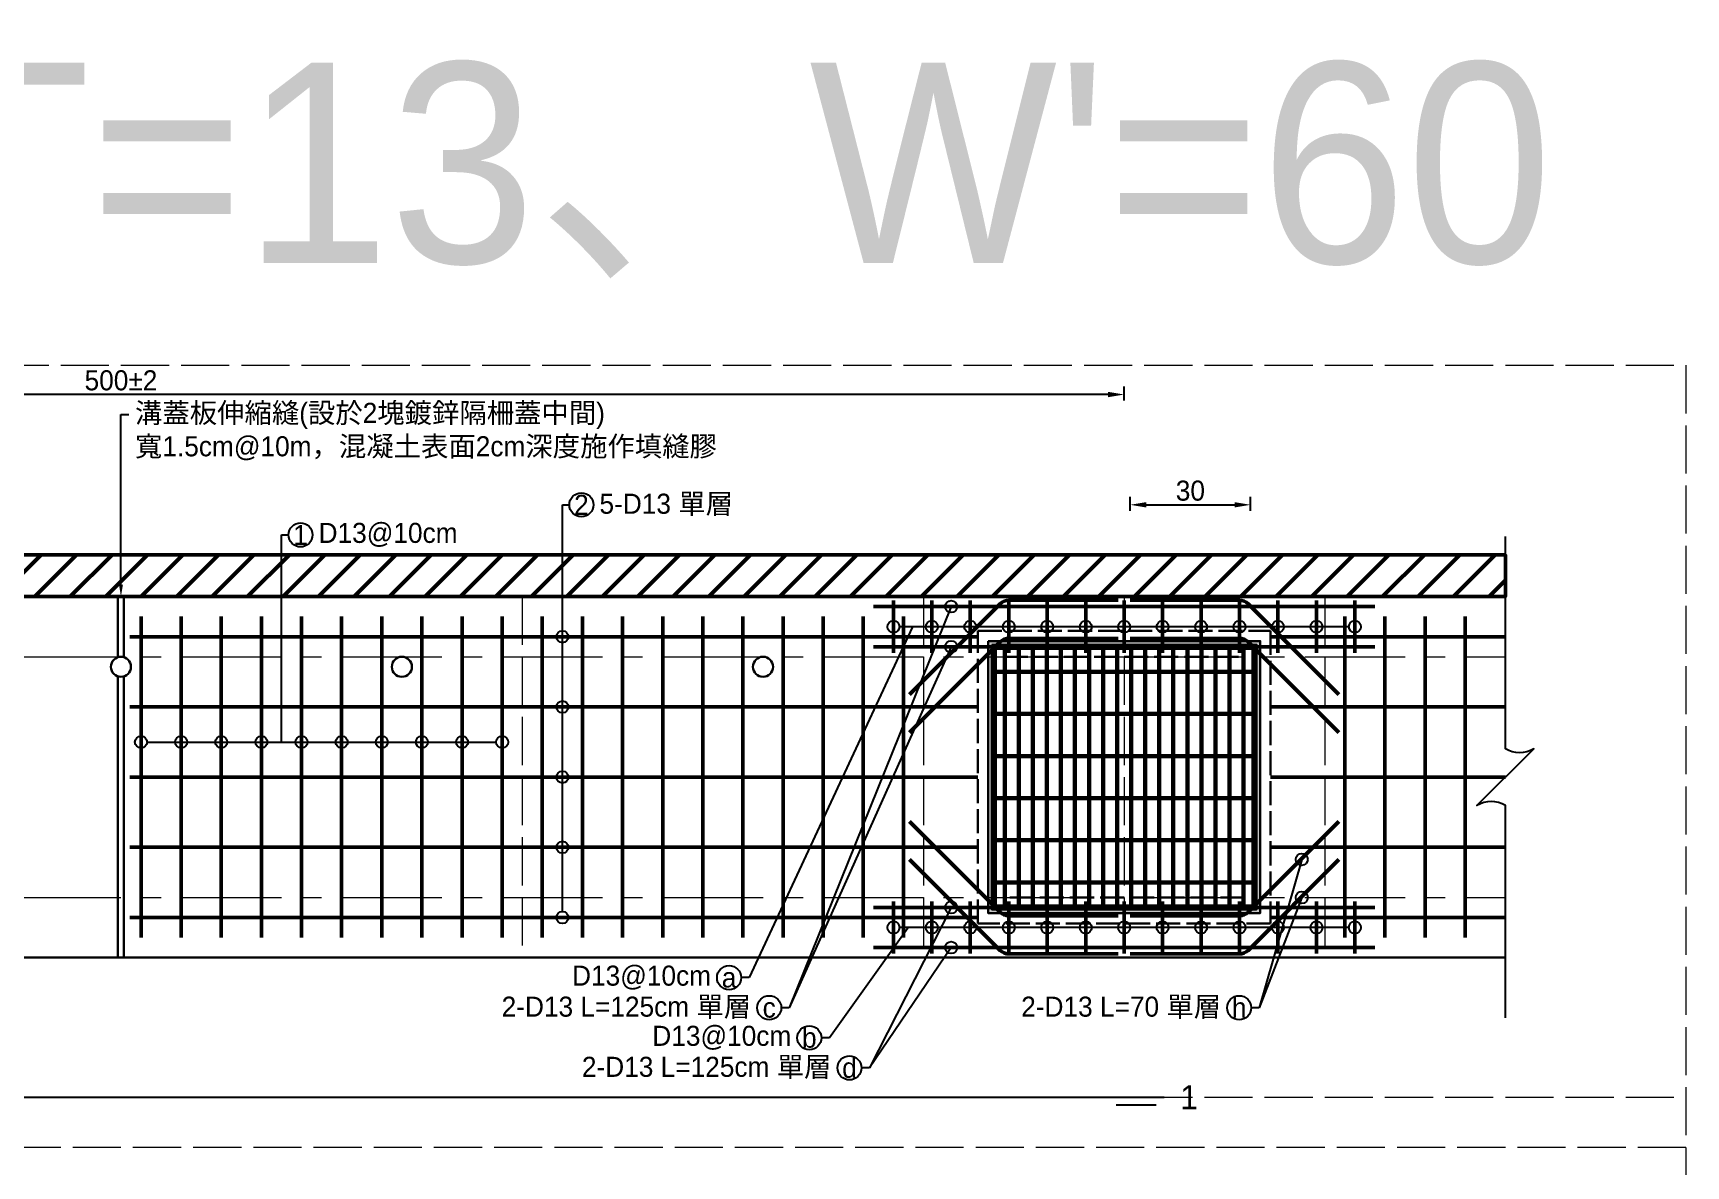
# Model space of a CAD drawing. Extents: x -4891 to 4829, y -5666 to -3242.
# Drawn here: x -3592.8 to -3180.9, y -3888.9 to -3606.5 of the extents above; entities that cross this region are included whole.
import ezdxf
from ezdxf import colors
from ezdxf.entities.mleader import LeaderData, LeaderLine
from ezdxf.math import Vec2, Vec3

# ---------------------------------------------------------------- set-up
doc = ezdxf.new("R2010")
doc.units = 0
doc.header["$MEASUREMENT"] = 0
doc.linetypes.add('ACAD_ISO02W100', pattern=[15, 12, -3])
doc.linetypes.add('CENTERX2', pattern=[4, 2.5, -0.5, 0.5, -0.5])
for name, color, linetype, lineweight in [('一、3.基本-變更', 1, 'Continuous', 50), ('二、1.繪圖-既有設施', 8, 'Continuous', 20), ('二、2.繪圖-施作項目', 181, 'Continuous', 30), ('二、5.繪圖-鋼筋', 60, 'Continuous', 50), ('二、6.繪圖-其他施作項目', 35, 'Continuous', 30)]:
    doc.layers.add(name, color=color, linetype=linetype, lineweight=lineweight)
doc.layers.add('一、4.基本-隱藏', color=9, linetype='ACAD_ISO02W100', lineweight=20, plot=False)
doc.layers.add('三、3.文字-註解文字', color=2, linetype='Continuous')
doc.styles.add('次圖名(詳圖)', font='MS PGothic.ttf', dxfattribs={"height": 6})
doc.styles.add('註解文字', font='MS PGothic.ttf', dxfattribs={"height": 5})
doc.dimstyles.new('註解文字', dxfattribs={"dimtxt": 5, "dimasz": 4, "dimexe": 2, "dimexo": 2.5, "dimgap": 1, "dimtad": 2, "dimzin": 0, "dimdsep": 46, "dimtxsty": '註解文字', "dimcen": 0.1, "dimclrd": 144, "dimclre": 144, "dimclrt": 256, "dimadec": 0, "dimazin": 0, "dimtfac": 1, "dimtofl": 0, "dimtmove": 0, "dimatfit": 3, "dimfxl": 1.5, "dimfxlon": 1, "dimtolj": 1, "dimtzin": 0, "dimlwd": -1, "dimlwe": -1, "dimarcsym": 1})
pattern_1 = [(45, (-4756.2158, -3578.335), (-2.65165, 2.65165), []), (45, (-4755.332, -3578.335), (-2.65165, 2.65165), []), (45, (-4754.448, -3578.335), (-2.65165, 2.65165), []), (45, (-4753.564, -3578.335), (-2.65165, 2.65165), [])]

# ---------------------------------------------------------------- blocks, each defined once
blk = doc.blocks.new('_None')
blk = doc.blocks.new('*D125')
at = {"layer": 'Defpoints', "color": 0, "transparency": 16777216}
for p in [(-3820.85, -3696.6), (-3820.85, -3756.99), (-3320.85, -3756.99)]:
    blk.add_point(p, dxfattribs=at)
at = {"layer": '三、3.文字-註解文字', "color": 144, "transparency": 16777216}
for p, q in [((-3820.85, -3698.1), (-3820.85, -3694.6)), ((-3320.85, -3698.1), (-3320.85, -3694.6)), ((-3324.85, -3696.6), (-3816.85, -3696.6))]:
    blk.add_line(p, q, dxfattribs=at)
for points in [[(-3816.85, -3695.94), (-3816.85, -3697.27), (-3820.85, -3696.6)], [(-3324.85, -3695.94), (-3324.85, -3697.27), (-3320.85, -3696.6)]]:
    blk.add_solid(points, dxfattribs=at)
at = {"layer": '三、3.文字-註解文字', "transparency": 16777216, "insert": (-3570.85, -3693.1), "char_height": 5, "attachment_point": 5, "style": '註解文字'}
blk.add_mtext('\\A1;500±2', dxfattribs=at)
blk = doc.blocks.new('*D126')
at = {"layer": 'Defpoints', "color": 0, "linetype": 'Continuous', "transparency": 16777216}
for p in [(-3289.35, -3724.1), (-3319.35, -3747.91), (-3289.35, -3747.91)]:
    blk.add_point(p, dxfattribs=at)
at = {"layer": '三、3.文字-註解文字', "color": 144, "transparency": 16777216}
for p, q in [((-3319.35, -3725.6), (-3319.35, -3722.1)), ((-3289.35, -3725.6), (-3289.35, -3722.1)), ((-3315.35, -3724.1), (-3293.35, -3724.1))]:
    blk.add_line(p, q, dxfattribs=at)
at = {"layer": '三、3.文字-註解文字', "color": 144, "linetype": 'Continuous', "transparency": 16777216}
for points in [[(-3315.35, -3723.44), (-3315.35, -3724.77), (-3319.35, -3724.1)], [(-3293.35, -3723.44), (-3293.35, -3724.77), (-3289.35, -3724.1)]]:
    blk.add_solid(points, dxfattribs=at)
at = {"layer": '三、3.文字-註解文字', "linetype": 'Continuous', "transparency": 16777216, "insert": (-3304.35, -3720.6), "char_height": 5, "attachment_point": 5, "style": '註解文字'}
blk.add_mtext('\\A1;30', dxfattribs=at)
blk = doc.blocks.new('_Small')
at = {"color": 0, "linetype": 'ByBlock', "lineweight": -2}
blk.add_circle((0, 0), 0.25, dxfattribs=at)

msp = doc.modelspace()

# ---------------------------------------------------------------- hatches: boundary and pattern name
at = {"layer": '一、3.基本-變更', "linetype": 'Continuous'}
h = msp.add_hatch(dxfattribs=at)
h.set_pattern_fill('ANSI31', color=256, scale=50)
h.set_pattern_definition([(45, (-5577.716, 251.4965), (-4.419417, 4.419417), [])])
h.paths.add_polyline_path([(-3225.855, -3736.602), (-3915.855, -3736.602), (-3915.855, -3746.989), (-3225.855, -3746.989)])
at = {"layer": '二、6.繪圖-其他施作項目'}
h = msp.add_hatch(color=256, dxfattribs=at)
h.dxf.hatch_style = 1
h.paths.add_polyline_path([(-3354.755, -3825.889), (-3286.955, -3825.889), (-3286.955, -3758.089), (-3354.755, -3758.089)])
h.paths.add_polyline_path([(-3353.855, -3758.989), (-3287.855, -3758.989), (-3287.855, -3824.989), (-3353.855, -3824.989)], flags=16)
h = msp.add_hatch(dxfattribs=at)
h.set_pattern_fill('ANSI34', color=256, scale=5)
h.set_pattern_definition(pattern_1)
h.paths.add_polyline_path([(-3288.855, -3765.489), (-3352.855, -3765.489), (-3352.855, -3765.989), (-3288.855, -3765.989)])
h = msp.add_hatch(dxfattribs=at)
h.set_pattern_fill('ANSI34', color=256, scale=5)
h.set_pattern_definition(pattern_1)
h.paths.add_polyline_path([(-3288.855, -3775.989), (-3352.855, -3775.989), (-3352.855, -3776.489), (-3288.855, -3776.489)])
h = msp.add_hatch(dxfattribs=at)
h.set_pattern_fill('ANSI34', color=256, scale=5)
h.set_pattern_definition(pattern_1)
h.paths.add_polyline_path([(-3288.855, -3786.489), (-3352.855, -3786.489), (-3352.855, -3786.989), (-3288.855, -3786.989)])
h = msp.add_hatch(dxfattribs=at)
h.set_pattern_fill('ANSI34', color=256, scale=5)
h.set_pattern_definition(pattern_1)
h.paths.add_polyline_path([(-3288.855, -3796.989), (-3352.855, -3796.989), (-3352.855, -3797.489), (-3288.855, -3797.489)])
h = msp.add_hatch(dxfattribs=at)
h.set_pattern_fill('ANSI34', color=256, scale=5)
h.set_pattern_definition(pattern_1)
h.paths.add_polyline_path([(-3288.855, -3807.489), (-3352.855, -3807.489), (-3352.855, -3807.989), (-3288.855, -3807.989)])
h = msp.add_hatch(dxfattribs=at)
h.set_pattern_fill('ANSI34', color=256, scale=5)
h.set_pattern_definition(pattern_1)
h.paths.add_polyline_path([(-3288.855, -3817.989), (-3352.855, -3817.989), (-3352.855, -3818.489), (-3288.855, -3818.489)])

# ---------------------------------------------------------------- linework, layer by layer
at = {"layer": '一、3.基本-變更', "linetype": 'Continuous'}
msp.add_lwpolyline([(-3915.855, -3746.989), (-3225.855, -3746.989), (-3225.855, -3736.602), (-3915.855, -3736.602)], close=True, dxfattribs=at)
at = {"layer": '一、4.基本-隱藏'}
for points in [[(-3960.855, -3689.296), (-3180.855, -3689.296), (-3180.855, -4196.296), (-3960.855, -4196.296)], [(-3960.855, -3689.296), (-3180.855, -3689.296), (-3180.855, -3884.296), (-3960.855, -3884.296)]]:
    msp.add_lwpolyline(points, close=True, dxfattribs=at)
for points in [[(-3470.855, -3746.989), (-3470.855, -3836.989)], [(-3370.855, -3746.989), (-3370.855, -3836.989)], [(-3320.855, -3746.989), (-3320.855, -3836.989)], [(-3270.855, -3746.989), (-3270.855, -3836.989)], [(-3960.855, -3871.796), (-3180.855, -3871.796)]]:
    msp.add_lwpolyline(points, dxfattribs=at)
at = {"layer": '三、3.文字-註解文字'}
msp.add_lwpolyline([(-3225.855, -3851.989), (-3225.855, -3799.06, 0.2828427), (-3232.926, -3799.06), (-3218.784, -3784.918, -0.2828427), (-3225.855, -3784.918), (-3225.855, -3731.989)], format="xyb", dxfattribs=at)
at = {"layer": '三、3.文字-註解文字', "color": 144}
for points in [[(-3264.855, -3754.489), (-3376.855, -3754.489)], [(-3564.355, -3783.239), (-3477.355, -3783.239)], [(-3264.855, -3829.489), (-3376.855, -3829.489)]]:
    msp.add_lwpolyline(points, dxfattribs=at)
at = {"layer": '三、3.文字-註解文字'}
for points in [[(-3830.855, -3871.796), (-3310.855, -3871.796)], [(-3312.855, -3873.796), (-3322.855, -3873.796)]]:
    msp.add_lwpolyline(points, dxfattribs=at)
for centre in [(-3456.105, -3724.102), (-3526.105, -3731.602), (-3419.308, -3841.989), (-3409.308, -3849.489), (-3292.191, -3849.489), (-3399.308, -3856.989), (-3389.308, -3864.489)]:
    msp.add_circle(centre, 3, dxfattribs=at)
at = {"layer": '三、3.文字-註解文字', "color": 144}
for centre in [(-3460.855, -3756.989), (-3378.355, -3754.489), (-3368.772, -3754.489), (-3359.188, -3754.489), (-3349.605, -3754.489), (-3340.022, -3754.489), (-3330.438, -3754.489), (-3320.855, -3754.489), (-3311.272, -3754.489), (-3301.688, -3754.489), (-3292.105, -3754.489), (-3282.522, -3754.489), (-3272.938, -3754.489), (-3263.355, -3754.489), (-3460.855, -3774.489), (-3565.855, -3783.239), (-3555.855, -3783.239), (-3545.855, -3783.239), (-3535.855, -3783.239), (-3525.855, -3783.239), (-3515.855, -3783.239), (-3505.855, -3783.239), (-3495.855, -3783.239), (-3485.855, -3783.239), (-3475.855, -3783.239), (-3460.855, -3791.989), (-3460.855, -3809.489), (-3460.855, -3826.989), (-3378.355, -3829.489), (-3368.772, -3829.489), (-3359.188, -3829.489), (-3349.605, -3829.489), (-3340.022, -3829.489), (-3330.438, -3829.489), (-3320.855, -3829.489), (-3311.272, -3829.489), (-3301.688, -3829.489), (-3292.105, -3829.489), (-3282.522, -3829.489), (-3272.938, -3829.489), (-3263.355, -3829.489)]:
    msp.add_circle(centre, 1.5, dxfattribs=at)
at = {"layer": '二、1.繪圖-既有設施', "linetype": 'CENTERX2', "ltscale": 10}
for points in [[(-3915.855, -3761.989), (-3225.855, -3761.989)], [(-3915.855, -3821.989), (-3225.855, -3821.989)]]:
    msp.add_lwpolyline(points, dxfattribs=at)
at = {"layer": '二、2.繪圖-施作項目', "linetype": 'Continuous'}
for points in [[(-3915.855, -3746.989), (-3225.855, -3746.989)], [(-3571.605, -3746.989), (-3571.605, -3762.104)], [(-3570.105, -3746.989), (-3570.105, -3762.104)], [(-3571.605, -3766.874), (-3571.605, -3836.989)], [(-3570.105, -3766.874), (-3570.105, -3836.989)], [(-3915.855, -3836.989), (-3225.855, -3836.989)]]:
    msp.add_lwpolyline(points, dxfattribs=at)
at = {"layer": '二、5.繪圖-鋼筋'}
for points in [[(-3378.355, -3760.989), (-3378.355, -3747.989)], [(-3368.772, -3760.989), (-3368.772, -3747.989)], [(-3359.188, -3760.989), (-3359.188, -3747.989)], [(-3349.605, -3760.989), (-3349.605, -3747.989)], [(-3340.022, -3760.989), (-3340.022, -3747.989)], [(-3330.438, -3760.989), (-3330.438, -3747.989)], [(-3320.855, -3760.989), (-3320.855, -3747.989)], [(-3311.272, -3760.989), (-3311.272, -3747.989)], [(-3301.688, -3760.989), (-3301.688, -3747.989)], [(-3292.105, -3760.989), (-3292.105, -3747.989)], [(-3282.522, -3760.989), (-3282.522, -3747.989)], [(-3272.938, -3760.989), (-3272.938, -3747.989)], [(-3263.355, -3760.989), (-3263.355, -3747.989)], [(-3565.855, -3751.989), (-3565.855, -3831.989)], [(-3555.855, -3751.989), (-3555.855, -3831.989)], [(-3545.855, -3751.989), (-3545.855, -3831.989)], [(-3535.855, -3751.989), (-3535.855, -3831.989)], [(-3525.855, -3751.989), (-3525.855, -3831.989)], [(-3515.855, -3751.989), (-3515.855, -3831.989)], [(-3505.855, -3751.989), (-3505.855, -3831.989)], [(-3495.855, -3751.989), (-3495.855, -3831.989)], [(-3485.855, -3751.989), (-3485.855, -3831.989)], [(-3475.855, -3751.989), (-3475.855, -3831.989)], [(-3465.855, -3751.989), (-3465.855, -3831.989)], [(-3455.855, -3751.989), (-3455.855, -3831.989)], [(-3445.855, -3751.989), (-3445.855, -3831.989)], [(-3435.855, -3751.989), (-3435.855, -3831.989)], [(-3425.855, -3751.989), (-3425.855, -3831.989)], [(-3415.855, -3751.989), (-3415.855, -3831.989)], [(-3405.855, -3751.989), (-3405.855, -3831.989)], [(-3395.855, -3751.989), (-3395.855, -3831.989)], [(-3385.855, -3751.989), (-3385.855, -3831.989)], [(-3383.355, -3749.489), (-3258.355, -3749.489)], [(-3375.855, -3751.989), (-3375.855, -3831.989)], [(-3265.855, -3751.989), (-3265.855, -3831.989)], [(-3255.855, -3751.989), (-3255.855, -3831.989)], [(-3245.855, -3751.989), (-3245.855, -3831.989)], [(-3235.855, -3751.989), (-3235.855, -3831.989)], [(-3383.355, -3759.489), (-3258.355, -3759.489)], [(-3383.355, -3824.489), (-3258.355, -3824.489)], [(-3378.355, -3822.989), (-3378.355, -3835.989)], [(-3368.772, -3822.989), (-3368.772, -3835.989)], [(-3359.188, -3822.989), (-3359.188, -3835.989)], [(-3349.605, -3822.989), (-3349.605, -3835.989)], [(-3340.022, -3822.989), (-3340.022, -3835.989)], [(-3330.438, -3822.989), (-3330.438, -3835.989)], [(-3320.855, -3822.989), (-3320.855, -3835.989)], [(-3311.272, -3822.989), (-3311.272, -3835.989)], [(-3301.688, -3822.989), (-3301.688, -3835.989)], [(-3292.105, -3822.989), (-3292.105, -3835.989)], [(-3282.522, -3822.989), (-3282.522, -3835.989)], [(-3272.938, -3822.989), (-3272.938, -3835.989)], [(-3263.355, -3822.989), (-3263.355, -3835.989)], [(-3383.355, -3834.489), (-3258.355, -3834.489)]]:
    msp.add_lwpolyline(points, dxfattribs=at)
for points in [[(-3322.355, -3747.909), (-3349.612, -3747.909, 0.1989124), (-3351.734, -3748.788), (-3374.355, -3771.409)], [(-3319.355, -3747.909), (-3292.098, -3747.909, -0.1989124), (-3289.976, -3748.788), (-3267.355, -3771.409)], [(-3322.355, -3757.409), (-3349.612, -3757.409, 0.1989124), (-3351.734, -3758.288), (-3374.355, -3780.909)], [(-3319.355, -3757.409), (-3292.098, -3757.409, -0.1989124), (-3289.976, -3758.288), (-3267.355, -3780.909)], [(-3322.355, -3826.569), (-3349.612, -3826.569, -0.1989124), (-3351.734, -3825.691), (-3374.355, -3803.069)], [(-3319.355, -3826.569), (-3292.098, -3826.569, 0.1989124), (-3289.976, -3825.691), (-3267.355, -3803.069)], [(-3322.355, -3836.069), (-3349.612, -3836.069, -0.1989124), (-3351.734, -3835.191), (-3374.355, -3812.569)], [(-3319.355, -3836.069), (-3292.098, -3836.069, 0.1989124), (-3289.976, -3835.191), (-3267.355, -3812.569)]]:
    msp.add_lwpolyline(points, format="xyb", dxfattribs=at)
at = {"layer": '二、5.繪圖-鋼筋', "linetype": 'Continuous'}
for points in [[(-3568.605, -3756.989), (-3357.355, -3756.989)], [(-3284.355, -3756.989), (-3225.855, -3756.989)], [(-3568.605, -3774.489), (-3357.355, -3774.489)], [(-3284.355, -3774.489), (-3225.855, -3774.489)], [(-3568.605, -3791.989), (-3357.355, -3791.989)], [(-3284.355, -3791.989), (-3225.855, -3791.989)], [(-3568.605, -3809.489), (-3357.355, -3809.489)], [(-3284.355, -3809.489), (-3225.855, -3809.489)], [(-3568.605, -3826.989), (-3357.355, -3826.989)], [(-3284.355, -3826.989), (-3225.855, -3826.989)]]:
    msp.add_lwpolyline(points, dxfattribs=at)
at = {"layer": '二、6.繪圖-其他施作項目', "linetype": 'ACAD_ISO02W100', "ltscale": 0.5}
for points in [[(-3357.355, -3755.489), (-3284.355, -3755.489), (-3284.355, -3828.489), (-3357.355, -3828.489)], [(-3350.855, -3761.989), (-3290.855, -3761.989), (-3290.855, -3821.989), (-3350.855, -3821.989)]]:
    msp.add_lwpolyline(points, close=True, dxfattribs=at)
at = {"layer": '二、6.繪圖-其他施作項目'}
for points in [[(-3354.755, -3758.089), (-3286.955, -3758.089), (-3286.955, -3825.889), (-3354.755, -3825.889)], [(-3353.855, -3758.989), (-3287.855, -3758.989), (-3287.855, -3824.989), (-3353.855, -3824.989)], [(-3353.355, -3759.489), (-3288.355, -3759.489), (-3288.355, -3824.489), (-3353.355, -3824.489)]]:
    msp.add_lwpolyline(points, close=True, dxfattribs=at)
for points in [[(-3353.355, -3759.489), (-3288.355, -3759.489)], [(-3353.355, -3759.489), (-3353.355, -3824.489)], [(-3352.855, -3759.489), (-3352.855, -3824.489)], [(-3352.855, -3759.989), (-3288.855, -3759.989)], [(-3350.855, -3759.989), (-3350.855, -3765.489)], [(-3350.355, -3759.989), (-3350.355, -3765.489)], [(-3347.355, -3759.989), (-3347.355, -3765.489)], [(-3346.855, -3759.989), (-3346.855, -3765.489)], [(-3343.855, -3759.989), (-3343.855, -3765.489)], [(-3343.355, -3759.989), (-3343.355, -3765.489)], [(-3340.355, -3759.989), (-3340.355, -3765.489)], [(-3339.855, -3759.989), (-3339.855, -3765.489)], [(-3336.855, -3759.989), (-3336.855, -3765.489)], [(-3336.355, -3759.989), (-3336.355, -3765.489)], [(-3333.355, -3759.989), (-3333.355, -3765.489)], [(-3332.855, -3759.989), (-3332.855, -3765.489)], [(-3329.855, -3759.989), (-3329.855, -3765.489)], [(-3329.355, -3759.989), (-3329.355, -3765.489)], [(-3326.355, -3759.989), (-3326.355, -3765.489)], [(-3325.855, -3759.989), (-3325.855, -3765.489)], [(-3322.855, -3759.989), (-3322.855, -3765.489)], [(-3322.355, -3759.989), (-3322.355, -3765.489)], [(-3319.355, -3759.989), (-3319.355, -3765.489)], [(-3318.855, -3759.989), (-3318.855, -3765.489)], [(-3315.855, -3759.989), (-3315.855, -3765.489)], [(-3315.355, -3759.989), (-3315.355, -3765.489)], [(-3312.355, -3759.989), (-3312.355, -3765.489)], [(-3311.855, -3759.989), (-3311.855, -3765.489)], [(-3308.855, -3759.989), (-3308.855, -3765.489)], [(-3308.355, -3759.989), (-3308.355, -3765.489)], [(-3305.355, -3759.989), (-3305.355, -3765.489)], [(-3304.855, -3759.989), (-3304.855, -3765.489)], [(-3301.855, -3759.989), (-3301.855, -3765.489)], [(-3301.355, -3759.989), (-3301.355, -3765.489)], [(-3298.355, -3759.989), (-3298.355, -3765.489)], [(-3297.855, -3759.989), (-3297.855, -3765.489)], [(-3294.855, -3759.989), (-3294.855, -3765.489)], [(-3294.355, -3759.989), (-3294.355, -3765.489)], [(-3291.355, -3759.989), (-3291.355, -3765.489)], [(-3290.855, -3759.989), (-3290.855, -3765.489)], [(-3288.855, -3759.489), (-3288.855, -3824.489)], [(-3288.355, -3759.489), (-3288.355, -3824.489)], [(-3352.855, -3765.489), (-3288.855, -3765.489)], [(-3352.855, -3765.989), (-3288.855, -3765.989)], [(-3350.855, -3765.989), (-3350.855, -3775.989)], [(-3350.355, -3765.989), (-3350.355, -3775.989)], [(-3347.355, -3765.989), (-3347.355, -3775.989)], [(-3346.855, -3765.989), (-3346.855, -3775.989)], [(-3343.855, -3765.989), (-3343.855, -3775.989)], [(-3343.355, -3765.989), (-3343.355, -3775.989)], [(-3340.355, -3765.989), (-3340.355, -3775.989)], [(-3339.855, -3765.989), (-3339.855, -3775.989)], [(-3336.855, -3765.989), (-3336.855, -3775.989)], [(-3336.355, -3765.989), (-3336.355, -3775.989)], [(-3333.355, -3765.989), (-3333.355, -3775.989)], [(-3332.855, -3765.989), (-3332.855, -3775.989)], [(-3329.855, -3765.989), (-3329.855, -3775.989)], [(-3329.355, -3765.989), (-3329.355, -3775.989)], [(-3326.355, -3765.989), (-3326.355, -3775.989)], [(-3325.855, -3765.989), (-3325.855, -3775.989)], [(-3322.855, -3765.989), (-3322.855, -3775.989)], [(-3322.355, -3765.989), (-3322.355, -3775.989)], [(-3319.355, -3765.989), (-3319.355, -3775.989)], [(-3318.855, -3765.989), (-3318.855, -3775.989)], [(-3315.855, -3765.989), (-3315.855, -3775.989)], [(-3315.355, -3765.989), (-3315.355, -3775.989)], [(-3312.355, -3765.989), (-3312.355, -3775.989)], [(-3311.855, -3765.989), (-3311.855, -3775.989)], [(-3308.855, -3765.989), (-3308.855, -3775.989)], [(-3308.355, -3765.989), (-3308.355, -3775.989)], [(-3305.355, -3765.989), (-3305.355, -3775.989)], [(-3304.855, -3765.989), (-3304.855, -3775.989)], [(-3301.855, -3765.989), (-3301.855, -3775.989)], [(-3301.355, -3765.989), (-3301.355, -3775.989)], [(-3298.355, -3765.989), (-3298.355, -3775.989)], [(-3297.855, -3765.989), (-3297.855, -3775.989)], [(-3294.855, -3765.989), (-3294.855, -3775.989)], [(-3294.355, -3765.989), (-3294.355, -3775.989)], [(-3291.355, -3765.989), (-3291.355, -3775.989)], [(-3290.855, -3765.989), (-3290.855, -3775.989)], [(-3352.855, -3775.989), (-3288.855, -3775.989)], [(-3352.855, -3776.489), (-3288.855, -3776.489)], [(-3350.855, -3776.489), (-3350.855, -3786.489)], [(-3350.355, -3776.489), (-3350.355, -3786.489)], [(-3347.355, -3776.489), (-3347.355, -3786.489)], [(-3346.855, -3776.489), (-3346.855, -3786.489)], [(-3343.855, -3776.489), (-3343.855, -3786.489)], [(-3343.355, -3776.489), (-3343.355, -3786.489)], [(-3340.355, -3776.489), (-3340.355, -3786.489)], [(-3339.855, -3776.489), (-3339.855, -3786.489)], [(-3336.855, -3776.489), (-3336.855, -3786.489)], [(-3336.355, -3776.489), (-3336.355, -3786.489)], [(-3333.355, -3776.489), (-3333.355, -3786.489)], [(-3332.855, -3776.489), (-3332.855, -3786.489)], [(-3329.855, -3776.489), (-3329.855, -3786.489)], [(-3329.355, -3776.489), (-3329.355, -3786.489)], [(-3326.355, -3776.489), (-3326.355, -3786.489)], [(-3325.855, -3776.489), (-3325.855, -3786.489)], [(-3322.855, -3776.489), (-3322.855, -3786.489)], [(-3322.355, -3776.489), (-3322.355, -3786.489)], [(-3319.355, -3776.489), (-3319.355, -3786.489)], [(-3318.855, -3776.489), (-3318.855, -3786.489)], [(-3315.855, -3776.489), (-3315.855, -3786.489)], [(-3315.355, -3776.489), (-3315.355, -3786.489)], [(-3312.355, -3776.489), (-3312.355, -3786.489)], [(-3311.855, -3776.489), (-3311.855, -3786.489)], [(-3308.855, -3776.489), (-3308.855, -3786.489)], [(-3308.355, -3776.489), (-3308.355, -3786.489)], [(-3305.355, -3776.489), (-3305.355, -3786.489)], [(-3304.855, -3776.489), (-3304.855, -3786.489)], [(-3301.855, -3776.489), (-3301.855, -3786.489)], [(-3301.355, -3776.489), (-3301.355, -3786.489)], [(-3298.355, -3776.489), (-3298.355, -3786.489)], [(-3297.855, -3776.489), (-3297.855, -3786.489)], [(-3294.855, -3776.489), (-3294.855, -3786.489)], [(-3294.355, -3776.489), (-3294.355, -3786.489)], [(-3291.355, -3776.489), (-3291.355, -3786.489)], [(-3290.855, -3776.489), (-3290.855, -3786.489)], [(-3352.855, -3786.489), (-3288.855, -3786.489)], [(-3352.855, -3786.989), (-3288.855, -3786.989)], [(-3350.855, -3786.989), (-3350.855, -3796.989)], [(-3350.355, -3786.989), (-3350.355, -3796.989)], [(-3347.355, -3786.989), (-3347.355, -3796.989)], [(-3346.855, -3786.989), (-3346.855, -3796.989)], [(-3343.855, -3786.989), (-3343.855, -3796.989)], [(-3343.355, -3786.989), (-3343.355, -3796.989)], [(-3340.355, -3786.989), (-3340.355, -3796.989)], [(-3339.855, -3786.989), (-3339.855, -3796.989)], [(-3336.855, -3786.989), (-3336.855, -3796.989)], [(-3336.355, -3786.989), (-3336.355, -3796.989)], [(-3333.355, -3786.989), (-3333.355, -3796.989)], [(-3332.855, -3786.989), (-3332.855, -3796.989)], [(-3329.855, -3786.989), (-3329.855, -3796.989)], [(-3329.355, -3786.989), (-3329.355, -3796.989)], [(-3326.355, -3786.989), (-3326.355, -3796.989)], [(-3325.855, -3786.989), (-3325.855, -3796.989)], [(-3322.855, -3786.989), (-3322.855, -3796.989)], [(-3322.355, -3786.989), (-3322.355, -3796.989)], [(-3319.355, -3786.989), (-3319.355, -3796.989)], [(-3318.855, -3786.989), (-3318.855, -3796.989)], [(-3315.855, -3786.989), (-3315.855, -3796.989)], [(-3315.355, -3786.989), (-3315.355, -3796.989)], [(-3312.355, -3786.989), (-3312.355, -3796.989)], [(-3311.855, -3786.989), (-3311.855, -3796.989)], [(-3308.855, -3786.989), (-3308.855, -3796.989)], [(-3308.355, -3786.989), (-3308.355, -3796.989)], [(-3305.355, -3786.989), (-3305.355, -3796.989)], [(-3304.855, -3786.989), (-3304.855, -3796.989)], [(-3301.855, -3786.989), (-3301.855, -3796.989)], [(-3301.355, -3786.989), (-3301.355, -3796.989)], [(-3298.355, -3786.989), (-3298.355, -3796.989)], [(-3297.855, -3786.989), (-3297.855, -3796.989)], [(-3294.855, -3786.989), (-3294.855, -3796.989)], [(-3294.355, -3786.989), (-3294.355, -3796.989)], [(-3291.355, -3786.989), (-3291.355, -3796.989)], [(-3290.855, -3786.989), (-3290.855, -3796.989)], [(-3352.855, -3796.989), (-3288.855, -3796.989)], [(-3352.855, -3797.489), (-3288.855, -3797.489)], [(-3350.855, -3797.489), (-3350.855, -3807.489)], [(-3350.355, -3797.489), (-3350.355, -3807.489)], [(-3347.355, -3797.489), (-3347.355, -3807.489)], [(-3346.855, -3797.489), (-3346.855, -3807.489)], [(-3343.855, -3797.489), (-3343.855, -3807.489)], [(-3343.355, -3797.489), (-3343.355, -3807.489)], [(-3340.355, -3797.489), (-3340.355, -3807.489)], [(-3339.855, -3797.489), (-3339.855, -3807.489)], [(-3336.855, -3797.489), (-3336.855, -3807.489)], [(-3336.355, -3797.489), (-3336.355, -3807.489)], [(-3333.355, -3797.489), (-3333.355, -3807.489)], [(-3332.855, -3797.489), (-3332.855, -3807.489)], [(-3329.855, -3797.489), (-3329.855, -3807.489)], [(-3329.355, -3797.489), (-3329.355, -3807.489)], [(-3326.355, -3797.489), (-3326.355, -3807.489)], [(-3325.855, -3797.489), (-3325.855, -3807.489)], [(-3322.855, -3797.489), (-3322.855, -3807.489)], [(-3322.355, -3797.489), (-3322.355, -3807.489)], [(-3319.355, -3797.489), (-3319.355, -3807.489)], [(-3318.855, -3797.489), (-3318.855, -3807.489)], [(-3315.855, -3797.489), (-3315.855, -3807.489)], [(-3315.355, -3797.489), (-3315.355, -3807.489)], [(-3312.355, -3797.489), (-3312.355, -3807.489)], [(-3311.855, -3797.489), (-3311.855, -3807.489)], [(-3308.855, -3797.489), (-3308.855, -3807.489)], [(-3308.355, -3797.489), (-3308.355, -3807.489)], [(-3305.355, -3797.489), (-3305.355, -3807.489)], [(-3304.855, -3797.489), (-3304.855, -3807.489)], [(-3301.855, -3797.489), (-3301.855, -3807.489)], [(-3301.355, -3797.489), (-3301.355, -3807.489)], [(-3298.355, -3797.489), (-3298.355, -3807.489)], [(-3297.855, -3797.489), (-3297.855, -3807.489)], [(-3294.855, -3797.489), (-3294.855, -3807.489)], [(-3294.355, -3797.489), (-3294.355, -3807.489)], [(-3291.355, -3797.489), (-3291.355, -3807.489)], [(-3290.855, -3797.489), (-3290.855, -3807.489)], [(-3352.855, -3807.489), (-3288.855, -3807.489)], [(-3352.855, -3807.989), (-3288.855, -3807.989)], [(-3350.855, -3807.989), (-3350.855, -3817.989)], [(-3350.355, -3807.989), (-3350.355, -3817.989)], [(-3347.355, -3807.989), (-3347.355, -3817.989)], [(-3346.855, -3807.989), (-3346.855, -3817.989)], [(-3343.855, -3807.989), (-3343.855, -3817.989)], [(-3343.355, -3807.989), (-3343.355, -3817.989)], [(-3340.355, -3807.989), (-3340.355, -3817.989)], [(-3339.855, -3807.989), (-3339.855, -3817.989)], [(-3336.855, -3807.989), (-3336.855, -3817.989)], [(-3336.355, -3807.989), (-3336.355, -3817.989)], [(-3333.355, -3807.989), (-3333.355, -3817.989)], [(-3332.855, -3807.989), (-3332.855, -3817.989)], [(-3329.855, -3807.989), (-3329.855, -3817.989)], [(-3329.355, -3807.989), (-3329.355, -3817.989)], [(-3326.355, -3807.989), (-3326.355, -3817.989)], [(-3325.855, -3807.989), (-3325.855, -3817.989)], [(-3322.855, -3807.989), (-3322.855, -3817.989)], [(-3322.355, -3807.989), (-3322.355, -3817.989)], [(-3319.355, -3807.989), (-3319.355, -3817.989)], [(-3318.855, -3807.989), (-3318.855, -3817.989)], [(-3315.855, -3807.989), (-3315.855, -3817.989)], [(-3315.355, -3807.989), (-3315.355, -3817.989)], [(-3312.355, -3807.989), (-3312.355, -3817.989)], [(-3311.855, -3807.989), (-3311.855, -3817.989)], [(-3308.855, -3807.989), (-3308.855, -3817.989)], [(-3308.355, -3807.989), (-3308.355, -3817.989)], [(-3305.355, -3807.989), (-3305.355, -3817.989)], [(-3304.855, -3807.989), (-3304.855, -3817.989)], [(-3301.855, -3807.989), (-3301.855, -3817.989)], [(-3301.355, -3807.989), (-3301.355, -3817.989)], [(-3298.355, -3807.989), (-3298.355, -3817.989)], [(-3297.855, -3807.989), (-3297.855, -3817.989)], [(-3294.855, -3807.989), (-3294.855, -3817.989)], [(-3294.355, -3807.989), (-3294.355, -3817.989)], [(-3291.355, -3807.989), (-3291.355, -3817.989)], [(-3290.855, -3807.989), (-3290.855, -3817.989)], [(-3352.855, -3817.989), (-3288.855, -3817.989)], [(-3352.855, -3818.489), (-3288.855, -3818.489)], [(-3350.855, -3818.489), (-3350.855, -3823.989)], [(-3350.355, -3818.489), (-3350.355, -3823.989)], [(-3347.355, -3818.489), (-3347.355, -3823.989)], [(-3346.855, -3818.489), (-3346.855, -3823.989)], [(-3343.855, -3818.489), (-3343.855, -3823.989)], [(-3343.355, -3818.489), (-3343.355, -3823.989)], [(-3340.355, -3818.489), (-3340.355, -3823.989)], [(-3339.855, -3818.489), (-3339.855, -3823.989)], [(-3336.855, -3818.489), (-3336.855, -3823.989)], [(-3336.355, -3818.489), (-3336.355, -3823.989)], [(-3333.355, -3818.489), (-3333.355, -3823.989)], [(-3332.855, -3818.489), (-3332.855, -3823.989)], [(-3329.855, -3818.489), (-3329.855, -3823.989)], [(-3329.355, -3818.489), (-3329.355, -3823.989)], [(-3326.355, -3818.489), (-3326.355, -3823.989)], [(-3325.855, -3818.489), (-3325.855, -3823.989)], [(-3322.855, -3818.489), (-3322.855, -3823.989)], [(-3322.355, -3818.489), (-3322.355, -3823.989)], [(-3319.355, -3818.489), (-3319.355, -3823.989)], [(-3318.855, -3818.489), (-3318.855, -3823.989)], [(-3315.855, -3818.489), (-3315.855, -3823.989)], [(-3315.355, -3818.489), (-3315.355, -3823.989)], [(-3312.355, -3818.489), (-3312.355, -3823.989)], [(-3311.855, -3818.489), (-3311.855, -3823.989)], [(-3308.855, -3818.489), (-3308.855, -3823.989)], [(-3308.355, -3818.489), (-3308.355, -3823.989)], [(-3305.355, -3818.489), (-3305.355, -3823.989)], [(-3304.855, -3818.489), (-3304.855, -3823.989)], [(-3301.855, -3818.489), (-3301.855, -3823.989)], [(-3301.355, -3818.489), (-3301.355, -3823.989)], [(-3298.355, -3818.489), (-3298.355, -3823.989)], [(-3297.855, -3818.489), (-3297.855, -3823.989)], [(-3294.855, -3818.489), (-3294.855, -3823.989)], [(-3294.355, -3818.489), (-3294.355, -3823.989)], [(-3291.355, -3818.489), (-3291.355, -3823.989)], [(-3290.855, -3818.489), (-3290.855, -3823.989)], [(-3353.355, -3824.489), (-3288.355, -3824.489)], [(-3352.855, -3823.989), (-3288.855, -3823.989)]]:
    msp.add_lwpolyline(points, dxfattribs=at)
for centre in [(-3570.855, -3764.489), (-3500.855, -3764.489), (-3410.855, -3764.489)]:
    msp.add_circle(centre, 2.5, dxfattribs=at)

# ---------------------------------------------------------------- texts
at = {"layer": '三、3.文字-註解文字'}
for s, width, gutter_width, insert, char_height, attachment_point, style in [("{\\fMS PGothic|b0|i0|c128|p34;溝牆保留  T=13、W}'{\\fMS PGothic|b0|i0|c128|p34;=}6{\\fMS PGothic|b0|i0|c128|p34;0}", 718.58334, 25, (-3570.855, -3669.296), 50, 8, '註解文字'), ('2', 8.38231, 30, (-3456.105, -3724.102), 5, 5, '註解文字'), ('5-D13 單層', 42.88103, 30, (-3451.605, -3724.102), 5, 4, '註解文字'), ('1', 8.38231, 30, (-3526.105, -3731.602), 5, 5, '註解文字'), ('D13@10cm', 15.95159, 30, (-3521.605, -3731.602), 5, 4, '註解文字'), ('D13@10cm', 39.45942, 30, (-3423.808, -3841.989), 5, 6, '註解文字'), ('a', 8.38231, 30, (-3419.308, -3841.989), 5, 5, '註解文字'), ('2-D13 L=125cm 單層', 78.12323, 30, (-3413.808, -3849.489), 5, 6, '註解文字'), ('2-D13 L=70 單層', 78.12323, 30, (-3296.691, -3849.489), 5, 6, '註解文字'), ('h', 8.38231, 30, (-3292.191, -3849.489), 5, 5, '註解文字'), ('c', 8.38231, 30, (-3409.308, -3849.489), 5, 5, '註解文字'), ('D13@10cm', 78.12323, 30, (-3403.808, -3856.989), 5, 6, '註解文字'), ('b', 8.38231, 30, (-3399.308, -3856.989), 5, 5, '註解文字'), ('2-D13 L=125cm 單層', 78.12323, 30, (-3393.808, -3864.489), 5, 6, '註解文字'), ('d', 8.38231, 30, (-3389.308, -3864.489), 5, 5, '註解文字'), ('1', 3, 15, (-3306.855, -3871.796), 6, 4, '次圖名(詳圖)')]:
    msp.add_mtext_dynamic_manual_height_columns(s, width=width, gutter_width=gutter_width, heights=[0], dxfattribs=dict(at, insert=insert, char_height=char_height, attachment_point=attachment_point, style=style))

# ---------------------------------------------------------------- dimensions: what is measured, and where the dimension line sits
dim = msp.add_linear_dim(base=(-3820.855, -3696.602), p1=(-3320.855, -3756.989), p2=(-3820.855, -3756.989), text='500±2', dimstyle='註解文字', dxfattribs=at)
dim.commit()
dim.dimension.update_dxf_attribs({"geometry": '*D125', "text_midpoint": (-3570.855, -3693.102)})
at = {"layer": '三、3.文字-註解文字', "linetype": 'Continuous'}
dim = msp.add_linear_dim(base=(-3289.355, -3724.102), p1=(-3319.355, -3747.909), p2=(-3289.355, -3747.909), text='30', dimstyle='註解文字', dxfattribs=at)
dim.commit()
dim.dimension.update_dxf_attribs({"geometry": '*D126', "text_midpoint": (-3304.355, -3720.602)})

# ---------------------------------------------------------------- leaders
at = {"layer": '三、3.文字-註解文字'}
ml = msp.add_multileader_mtext('Standard', dxfattribs=at)
ml.set_content('{\\fMS PGothic|b0|i0|c128|p34;溝蓋板伸縮縫(設於2塊鍍鋅隔柵蓋中間)}\\P{\\fMS PGothic|b0|i0|c128|p34;寬1.5cm@10m，混凝土表面2cm深度施作填縫膠}', color=256, style='註解文字')
ml.set_leader_properties(color=144, linetype='ByLayer', lineweight=-1)
ml.build(insert=Vec2(0, 0))
ml.multileader.update_dxf_attribs({"dogleg_length": 2, "arrow_head_size": 3})
ctx = ml.context
ctx.base_point, ctx.char_height, ctx.arrow_head_size, ctx.landing_gap_size, ctx.plane_origin = Vec3(-3568.855, -3701.602), 5, 3, 1.5, Vec3(-3570.855, -3734.296)
notes = []
notes.append((ctx, [(1, (1, 1, 0), (-3570.855, -3701.602), (1, 0), 2, [(0, [(-3570.855, -3746.989)], 0, [])])]))
ctx.mtext.insert, ctx.mtext.width, ctx.mtext.flow_direction = Vec3(-3567.355, -3698.676), 178.42764, 5
ml = msp.add_multileader_mtext('Standard', dxfattribs=at)
ml.set_content('{\\fMS PGothic|b0|i0|c128|p34; }', color=256, style='註解文字')
ml.set_leader_properties(color=144, linetype='ByLayer', lineweight=-1)
ml.set_arrow_properties(name='NONE')
ml.build(insert=Vec2(0, 0))
ml.multileader.update_dxf_attribs({"dogleg_length": 1.75, "arrow_head_size": 3})
ctx = ml.context
ctx.base_point, ctx.char_height, ctx.arrow_head_size, ctx.landing_gap_size, ctx.plane_origin = Vec3(-3459.105, -3724.102), 3, 3, 3, Vec3(-3489.751, -3776.364)
notes.append((ctx, [(0, (1, 1, 0), (-3460.855, -3724.102), (1, 0), 1.75, [(0, [(-3460.855, -3825.489)], 0, [])])]))
ctx.mtext.insert, ctx.mtext.flow_direction = Vec3(-3456.105, -3722.602), 5
ml = msp.add_multileader_mtext('Standard', dxfattribs=at)
ml.set_content('{\\fMS PGothic|b0|i0|c128|p34; }', color=256, style='註解文字')
ml.set_leader_properties(color=144, linetype='ByLayer', lineweight=-1)
ml.set_arrow_properties(name='NONE')
ml.build(insert=Vec2(0, 0))
ml.multileader.update_dxf_attribs({"dogleg_length": 1.75, "arrow_head_size": 3})
ctx = ml.context
ctx.base_point, ctx.char_height, ctx.arrow_head_size, ctx.landing_gap_size, ctx.plane_origin = Vec3(-3529.105, -3731.602), 3, 3, 3, Vec3(-3559.751, -3761.364)
notes.append((ctx, [(0, (1, 1, 0), (-3530.855, -3731.602), (1, 0), 1.75, [(0, [(-3530.855, -3783.239)], 0, [])])]))
ctx.mtext.insert, ctx.mtext.flow_direction = Vec3(-3526.105, -3730.102), 5
ml = msp.add_multileader_mtext('Standard', dxfattribs=at)
ml.set_content(' ', color=256, style='註解文字')
ml.set_leader_properties(color=144, linetype='ByLayer', lineweight=-1)
ml.set_arrow_properties(name='SMALL')
ml.build(insert=Vec2(0, 0))
ml.multileader.update_dxf_attribs({"dogleg_length": 2, "arrow_head_size": 6})
ctx = ml.context
ctx.base_point, ctx.char_height, ctx.arrow_head_size, ctx.landing_gap_size, ctx.plane_origin = Vec3(-3414.524, -3849.489), 5, 6, 3, Vec3(-3386.583, -3814.502)
ctx.text_align_type = 2
notes.append((ctx, [(1, (1, 1, 0), (-3404.308, -3849.489), (-1, 0), 2, [(0, [(-3363.98, -3749.489)], 0, [])])]))
ctx.mtext.insert, ctx.mtext.alignment, ctx.mtext.flow_direction = Vec3(-3409.308, -3846.989), 3, 5
ml = msp.add_multileader_mtext('Standard', dxfattribs=at)
ml.set_content(' ', color=256, style='註解文字')
ml.set_leader_properties(color=144, linetype='ByLayer', lineweight=-1)
ml.set_arrow_properties(name='NONE')
ml.build(insert=Vec2(0, 0))
ml.multileader.update_dxf_attribs({"dogleg_length": 2, "arrow_head_size": 3})
ctx = ml.context
ctx.base_point, ctx.char_height, ctx.arrow_head_size, ctx.landing_gap_size, ctx.plane_origin = Vec3(-3424.524, -3841.989), 5, 3, 3, Vec3(-3396.167, -3827.002)
ctx.text_align_type = 2
notes.append((ctx, [(1, (1, 1, 0), (-3414.308, -3841.989), (-1, 0), 2, [(0, [(-3373.563, -3754.489)], 0, [])])]))
ctx.mtext.insert, ctx.mtext.alignment, ctx.mtext.flow_direction = Vec3(-3419.308, -3839.489), 3, 5
ml = msp.add_multileader_mtext('Standard', dxfattribs=at)
ml.set_content('{\\fMS PGothic|b0|i0|c128|p34; }', color=256, style='註解文字')
ml.set_leader_properties(color=144, linetype='ByLayer', lineweight=-1)
ml.set_arrow_properties(name='SMALL')
ml.build(insert=Vec2(0, 0))
ml.multileader.update_dxf_attribs({"dogleg_length": 2, "arrow_head_size": 6})
ctx = ml.context
ctx.base_point, ctx.char_height, ctx.arrow_head_size, ctx.landing_gap_size, ctx.plane_origin = Vec3(-3414.524, -3849.489), 5, 6, 3, Vec3(-3386.583, -3829.502)
ctx.text_align_type = 2
notes.append((ctx, [(1, (1, 1, 0), (-3404.308, -3849.489), (-1, 0), 2, [(0, [(-3363.98, -3759.489)], 0, [])])]))
ctx.mtext.insert, ctx.mtext.alignment, ctx.mtext.flow_direction = Vec3(-3409.308, -3846.989), 3, 5
ml = msp.add_multileader_mtext('Standard', dxfattribs=at)
ml.set_content(' ', color=256, style='註解文字')
ml.set_leader_properties(color=144, linetype='ByLayer', lineweight=-1)
ml.set_arrow_properties(name='SMALL')
ml.build(insert=Vec2(0, 0))
ml.multileader.update_dxf_attribs({"dogleg_length": 2, "arrow_head_size": 6})
ctx = ml.context
ctx.base_point, ctx.char_height, ctx.arrow_head_size, ctx.landing_gap_size, ctx.plane_origin = Vec3(-3297.407, -3849.489), 5, 6, 3, Vec3(-3298.753, -3862.502)
ctx.text_align_type = 2
notes.append((ctx, [(1, (1, 1, 0), (-3287.191, -3849.489), (-1, 0), 2, [(0, [(-3276.596, -3812.503)], 0, [])])]))
ctx.mtext.insert, ctx.mtext.alignment, ctx.mtext.flow_direction = Vec3(-3292.191, -3846.989), 3, 5
ml = msp.add_multileader_mtext('Standard', dxfattribs=at)
ml.set_content(' ', color=256, style='註解文字')
ml.set_leader_properties(color=144, linetype='ByLayer', lineweight=-1)
ml.set_arrow_properties(name='SMALL')
ml.build(insert=Vec2(0, 0))
ml.multileader.update_dxf_attribs({"dogleg_length": 2, "arrow_head_size": 6})
ctx = ml.context
ctx.base_point, ctx.char_height, ctx.arrow_head_size, ctx.landing_gap_size, ctx.plane_origin = Vec3(-3297.407, -3849.489), 5, 6, 3, Vec3(-3298.753, -3871.002)
ctx.text_align_type = 2
notes.append((ctx, [(1, (1, 1, 0), (-3287.191, -3849.489), (-1, 0), 2, [(0, [(-3276.596, -3822.003)], 0, [])])]))
ctx.mtext.insert, ctx.mtext.alignment, ctx.mtext.flow_direction = Vec3(-3292.191, -3846.989), 3, 5
ml = msp.add_multileader_mtext('Standard', dxfattribs=at)
ml.set_content(' ', color=256, style='註解文字')
ml.set_leader_properties(color=144, linetype='ByLayer', lineweight=-1)
ml.set_arrow_properties(name='SMALL')
ml.build(insert=Vec2(0, 0))
ml.multileader.update_dxf_attribs({"dogleg_length": 2, "arrow_head_size": 6})
ctx = ml.context
ctx.base_point, ctx.char_height, ctx.arrow_head_size, ctx.landing_gap_size, ctx.plane_origin = Vec3(-3394.524, -3864.489), 5, 6, 3, Vec3(-3388.667, -3866.502)
ctx.text_align_type = 2
notes.append((ctx, [(1, (1, 1, 0), (-3384.308, -3864.489), (-1, 0), 2, [(0, [(-3363.98, -3824.489)], 0, [])])]))
ctx.mtext.insert, ctx.mtext.alignment, ctx.mtext.flow_direction = Vec3(-3389.308, -3861.989), 3, 5
ml = msp.add_multileader_mtext('Standard', dxfattribs=at)
ml.set_content(' ', color=256, style='註解文字')
ml.set_leader_properties(color=144, linetype='ByLayer', lineweight=-1)
ml.set_arrow_properties(name='NONE')
ml.build(insert=Vec2(0, 0))
ml.multileader.update_dxf_attribs({"dogleg_length": 2, "arrow_head_size": 3})
ctx = ml.context
ctx.base_point, ctx.char_height, ctx.arrow_head_size, ctx.landing_gap_size, ctx.plane_origin = Vec3(-3404.524, -3856.989), 5, 3, 3, Vec3(-3396.167, -3877.002)
ctx.text_align_type = 2
notes.append((ctx, [(1, (1, 1, 0), (-3394.308, -3856.989), (-1, 0), 2, [(0, [(-3374.775, -3829.683)], 0, [])])]))
ctx.mtext.insert, ctx.mtext.alignment, ctx.mtext.flow_direction = Vec3(-3399.308, -3854.489), 3, 5
ml = msp.add_multileader_mtext('Standard', dxfattribs=at)
ml.set_content('{\\fMS PGothic|b0|i0|c128|p34; }', color=256, style='註解文字')
ml.set_leader_properties(color=144, linetype='ByLayer', lineweight=-1)
ml.set_arrow_properties(name='SMALL')
ml.build(insert=Vec2(0, 0))
ml.multileader.update_dxf_attribs({"dogleg_length": 2, "arrow_head_size": 6})
ctx = ml.context
ctx.base_point, ctx.char_height, ctx.arrow_head_size, ctx.landing_gap_size, ctx.plane_origin = Vec3(-3394.524, -3864.489), 5, 6, 3, Vec3(-3388.667, -3881.502)
ctx.text_align_type = 2
notes.append((ctx, [(1, (1, 1, 0), (-3384.308, -3864.489), (-1, 0), 2, [(0, [(-3363.98, -3834.489)], 0, [])])]))
ctx.mtext.insert, ctx.mtext.alignment, ctx.mtext.flow_direction = Vec3(-3389.308, -3861.989), 3, 5
for ctx, leaders in notes:
    for number, flags, end, landing, length, lines in leaders:
        leader = LeaderData()
        leader.index, (leader.has_last_leader_line, leader.has_dogleg_vector, leader.attachment_direction) = number, flags
        leader.last_leader_point, leader.dogleg_vector, leader.dogleg_length = Vec3(end), Vec3(landing), length
        for number, points, colour, breaks in lines:
            line = LeaderLine()
            line.index, line.vertices, line.color, line.breaks = number, Vec3.list(points), colors.encode_raw_color(colour), breaks
            leader.lines.append(line)
        ctx.leaders.append(leader)

doc.saveas('drawing.dxf')
